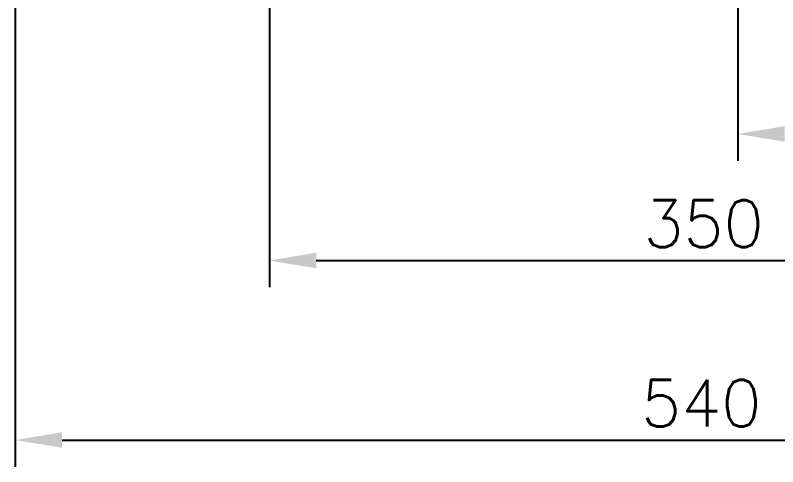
# Model space of a CAD drawing. Extents: x 17496 to 17916, y -10787 to -10193.
# Drawn here: x 17613.3 to 17670.3, y -10611.9 to -10578.2 of the extents above; entities that cross this region are included whole.
import ezdxf

# ---------------------------------------------------------------- set-up
doc = ezdxf.new("R2010")
doc.units = 0
doc.header["$LTSCALE"] = 7
doc.header["$MEASUREMENT"] = 0
doc.layers.add('D', color=2, linetype='CONTINUOUS')
doc.styles.add('GHS', font='romans', dxfattribs={"bigfont": 'ghs'})

msp = doc.modelspace()

# ---------------------------------------------------------------- linework, layer by layer
at = {"layer": 'D'}
for p, q in [((17613.278, -10559.398), (17613.278, -10611.929)), ((17632.278, -10571.226), (17632.278, -10598.505)), ((17667.278, -10570.962), (17667.278, -10589.042)), ((17635.778, -10596.505), (17698.778, -10596.505)), ((17616.778, -10609.929), (17717.778, -10609.929))]:
    msp.add_line(p, q, dxfattribs=at)
for points in [[(17670.778, -10586.459), (17670.778, -10587.626), (17667.278, -10587.042)], [(17635.778, -10595.922), (17635.778, -10597.088), (17632.278, -10596.505)], [(17616.778, -10609.345), (17616.778, -10610.512), (17613.278, -10609.929)]]:
    msp.add_solid(points, dxfattribs=at)

# ---------------------------------------------------------------- texts
at = {"layer": 'D', "char_height": 3.5, "attachment_point": 5, "style": 'GHS'}
for s, insert in [('\\A1;350', (17664.727, -10593.755)), ('\\A1;540', (17664.554, -10607.179))]:
    msp.add_mtext(s, dxfattribs=dict(at, insert=insert))

doc.saveas('drawing.dxf')
